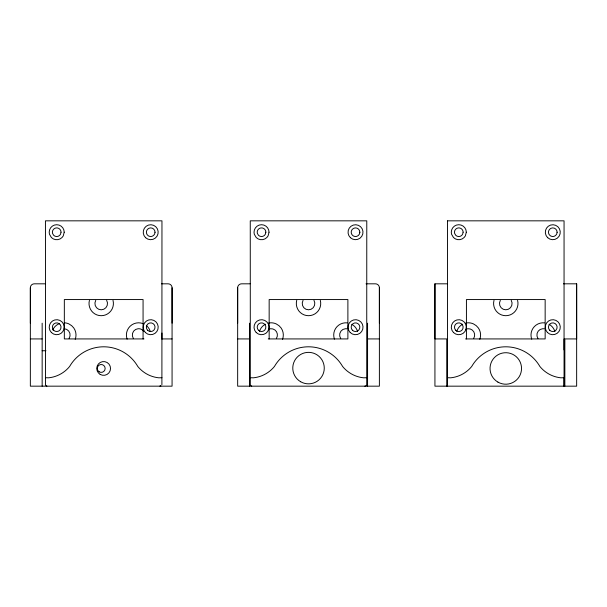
<?xml version="1.0" encoding="UTF-8"?>
<svg xmlns="http://www.w3.org/2000/svg" width="607" height="607" viewBox="0 0 607 607"><rect width="100%" height="100%" fill="white"/><g stroke="black" fill="none" stroke-linecap="round" stroke-linejoin="round"><path stroke-width="0.91" d="M30.35 323.182L30.35 287.756A3.938 3.938 0 0 1 34.288 283.818L45.601 283.818M161.902 384.709L161.963 220.834L45.442 220.834L45.51 384.709A1.965 1.965 0 0 0 46.898 386.105M172.069 323.182L172.069 287.756A3.938 3.938 0 0 0 168.131 283.818L161.53 283.818M237.663 323.182L237.663 287.756A3.938 3.938 0 0 1 241.601 283.818L250.084 283.818M364.815 386.166A1.965 1.965 0 0 0 366.719 384.709L366.78 220.834L250.259 220.834L250.327 384.709A1.965 1.965 0 0 0 251.715 386.105M379.383 323.182L379.383 287.756A3.938 3.938 0 0 0 375.445 283.818L366.021 283.818M447.215 283.818L434.931 283.818L434.931 338.926L446.744 338.926L446.744 386.166M563.425 283.818L576.65 283.818L576.65 338.926L564.844 338.926L564.844 386.166M155.028 232.367A4.332 4.332 0 0 0 148.669 228.391A4.332 4.332 0 0 0 148.404 235.888A4.332 4.332 0 0 0 155.028 232.367L155.028 232.215M359.845 232.367A4.332 4.332 0 0 0 353.486 228.391A4.332 4.332 0 0 0 353.221 235.888A4.332 4.332 0 0 0 359.845 232.367L359.845 232.215M557.112 232.367A4.332 4.332 0 0 0 550.754 228.391A4.332 4.332 0 0 0 550.488 235.888A4.332 4.332 0 0 0 557.112 232.367L557.112 232.215M161.963 377.721L158.791 377.812A31.169 31.169 0 0 1 137.797 366.484A39.364 39.364 0 0 0 69.615 366.484A31.169 31.169 0 0 1 48.613 377.812L45.442 377.721M366.78 377.721L363.608 377.812A31.169 31.169 0 0 1 342.614 366.484A39.364 39.364 0 0 0 274.432 366.484A31.169 31.169 0 0 1 253.43 377.812L250.259 377.721M30.35 338.926L42.156 338.926M143.965 338.926L64.334 338.926L64.334 299.562L143.07 299.562L143.07 338.926M161.788 338.926L172.069 338.926M237.663 338.926L249.469 338.926M268.256 338.926L347.887 338.926L347.887 299.562L269.159 299.562L269.159 338.926M367.569 338.926L379.383 338.926M465.531 338.926L545.154 338.926L545.154 299.562L466.426 299.562L466.426 338.926M42.156 350.74L45.942 350.74M544.342 328.804L542.704 328.721A6.298 6.298 0 0 0 537.992 338.562M347.075 328.804L345.429 328.721A6.298 6.298 0 0 0 340.724 338.562M576.65 283.818L576.65 386.166L434.931 386.166L434.931 283.818M564.055 338.926L564.055 349.951M447.534 338.926L447.534 349.951M379.383 287.756L379.383 386.166L237.663 386.166L237.663 287.756M367.569 323.182L367.569 386.166M249.469 323.182L249.469 386.166M172.069 287.756L172.069 386.166L30.35 386.166L30.35 287.756M161.963 333.023L161.963 338.926M160.256 385.642L160.256 386.166M42.156 323.182L42.156 386.166M113.001 300.351A12.201 12.201 0 0 1 101.202 315.701A12.201 12.201 0 0 1 89.426 300.336M127.136 339.169A12.201 12.201 0 0 1 143.032 323.63M146.454 325.648A12.201 12.201 0 0 1 150.324 331.589M75.215 339.343A12.201 12.201 0 0 0 73.758 327.932L71.679 325.693L68.887 323.903A12.201 12.201 0 0 0 64.259 322.803M52.718 329.92A12.201 12.201 0 0 1 59.554 323.561M106.65 300.328A6.298 6.298 0 0 1 101.24 309.798A6.298 6.298 0 0 1 95.739 300.374M133.411 338.562A6.298 6.298 0 0 1 138.115 328.721L139.762 328.804A6.298 6.298 0 0 1 143.798 331.437M64.183 328.713A6.298 6.298 0 0 1 69.069 338.463M160.984 385.908A1.965 1.965 0 0 1 159.998 386.166M320.314 300.351A12.201 12.201 0 0 1 308.515 315.701A12.201 12.201 0 0 1 296.732 300.336M334.449 339.169A12.201 12.201 0 0 1 347.25 322.871M351.794 324.305A12.201 12.201 0 0 1 357.637 331.589M282.528 339.343A12.201 12.201 0 0 0 281.071 327.932L278.992 325.693L276.2 323.903A12.201 12.201 0 0 0 268.4 323.106M259.462 331.414A12.201 12.201 0 0 1 265.411 324.214M313.963 300.328A6.298 6.298 0 0 1 308.546 309.798A6.298 6.298 0 0 1 303.052 300.374M268.302 329.366A6.298 6.298 0 0 1 276.382 338.463M517.581 300.351A12.201 12.201 0 0 1 505.783 315.701A12.201 12.201 0 0 1 494.007 300.336M511.231 300.328A6.298 6.298 0 0 1 505.821 309.798A6.298 6.298 0 0 1 500.32 300.374M531.724 339.169A12.201 12.201 0 0 1 544.525 322.871M549.062 324.305A12.201 12.201 0 0 1 554.904 331.589M479.796 339.343A12.201 12.201 0 0 0 478.339 327.932L476.26 325.693L473.475 323.903A12.201 12.201 0 0 0 465.668 323.106M456.73 331.414A12.201 12.201 0 0 1 462.686 324.214M465.577 329.366A6.298 6.298 0 0 1 473.65 338.463M447.534 220.834L447.534 386.166L447.534 377.721L450.705 377.812A31.169 31.169 0 0 0 471.7 366.484A39.364 39.364 0 0 1 539.881 366.484A31.169 31.169 0 0 0 560.883 377.812L564.055 377.721L564.055 386.166L564.055 220.834L447.534 220.834M61.041 232.215L60.457 234.378A4.332 4.332 0 0 1 53.644 235.281L52.528 233.338A4.332 4.332 0 0 1 56.148 227.921A4.332 4.332 0 0 1 61.041 232.215M64.213 232.215L63.249 235.926L62.02 237.527A7.504 7.504 0 0 1 51.398 237.527L49.463 234.219L49.205 232.215A7.504 7.504 0 0 1 56.709 224.711A7.504 7.504 0 0 1 64.213 232.215M265.858 232.215L265.274 234.378A4.332 4.332 0 0 1 258.468 235.281L257.345 233.338A4.332 4.332 0 0 1 260.964 227.921A4.332 4.332 0 0 1 265.858 232.215M269.03 232.215L268.066 235.926L266.837 237.527A7.504 7.504 0 0 1 256.215 237.527L254.28 234.219L254.022 232.215A7.504 7.504 0 0 1 261.526 224.711A7.504 7.504 0 0 1 269.03 232.215M463.126 232.215L462.549 234.378A4.332 4.332 0 0 1 455.736 235.281L454.613 233.338A4.332 4.332 0 0 1 458.232 227.921A4.332 4.332 0 0 1 463.126 232.215M466.305 232.215L465.334 235.926L464.105 237.527A7.504 7.504 0 0 1 453.49 237.527L451.555 234.219L451.289 232.215A7.504 7.504 0 0 1 458.793 224.711A7.504 7.504 0 0 1 466.305 232.215M99.237 371.863A3.938 3.938 0 0 0 105.148 368.457A3.938 3.938 0 0 0 99.237 365.042A3.938 3.938 0 0 0 99.237 371.863M145.392 332.515A7.504 7.504 0 0 0 157.949 329.146A7.504 7.504 0 0 0 148.753 319.957A7.504 7.504 0 0 0 145.392 332.515M145.627 237.709A7.481 7.481 0 0 0 157.995 233.862A7.481 7.481 0 0 0 148.48 225.076A7.481 7.481 0 0 0 145.627 237.709M51.398 332.515A7.504 7.504 0 0 0 63.963 329.146A7.504 7.504 0 0 0 54.767 319.957A7.504 7.504 0 0 0 51.398 332.515M53.644 330.269A4.332 4.332 0 0 0 60.89 328.326A4.332 4.332 0 0 0 55.586 323.023A4.332 4.332 0 0 0 53.644 330.269M147.638 330.269A4.332 4.332 0 0 0 154.884 328.326A4.332 4.332 0 0 0 149.58 323.023A4.332 4.332 0 0 0 147.638 330.269M100.163 374.398A6.889 6.889 0 0 0 110.535 368.495A6.889 6.889 0 0 0 100.238 362.47A6.889 6.889 0 0 0 100.163 374.398M350.209 332.515A7.504 7.504 0 0 0 362.766 329.146A7.504 7.504 0 0 0 353.57 319.957A7.504 7.504 0 0 0 350.209 332.515M350.444 237.709A7.481 7.481 0 0 0 362.811 233.862A7.481 7.481 0 0 0 353.297 225.076A7.481 7.481 0 0 0 350.444 237.709M256.215 332.515A7.504 7.504 0 0 0 268.78 329.146A7.504 7.504 0 0 0 259.584 319.957A7.504 7.504 0 0 0 256.215 332.515M258.468 330.269A4.332 4.332 0 0 0 265.707 328.326A4.332 4.332 0 0 0 260.403 323.023A4.332 4.332 0 0 0 258.468 330.269M352.455 330.269A4.332 4.332 0 0 0 359.701 328.326A4.332 4.332 0 0 0 354.397 323.023A4.332 4.332 0 0 0 352.455 330.269M300.647 381.735A15.744 15.744 0 0 0 324.267 368.1A15.744 15.744 0 0 0 300.647 354.465A15.744 15.744 0 0 0 300.647 381.735M497.915 382.099A15.744 15.744 0 0 0 521.534 368.464A15.744 15.744 0 0 0 497.915 354.822A15.744 15.744 0 0 0 497.915 382.099M547.711 237.709A7.481 7.481 0 0 0 560.079 233.862A7.481 7.481 0 0 0 550.564 225.076A7.481 7.481 0 0 0 547.711 237.709M547.476 332.515A7.504 7.504 0 0 0 560.033 329.146A7.504 7.504 0 0 0 550.845 319.957A7.504 7.504 0 0 0 547.476 332.515M453.49 332.515A7.504 7.504 0 0 0 466.047 329.146A7.504 7.504 0 0 0 456.851 319.957A7.504 7.504 0 0 0 453.49 332.515M455.736 330.269A4.332 4.332 0 0 0 462.982 328.326A4.332 4.332 0 0 0 457.678 323.023A4.332 4.332 0 0 0 455.736 330.269M549.722 330.269A4.332 4.332 0 0 0 556.968 328.326A4.332 4.332 0 0 0 551.664 323.023A4.332 4.332 0 0 0 549.722 330.269"/></g></svg>
